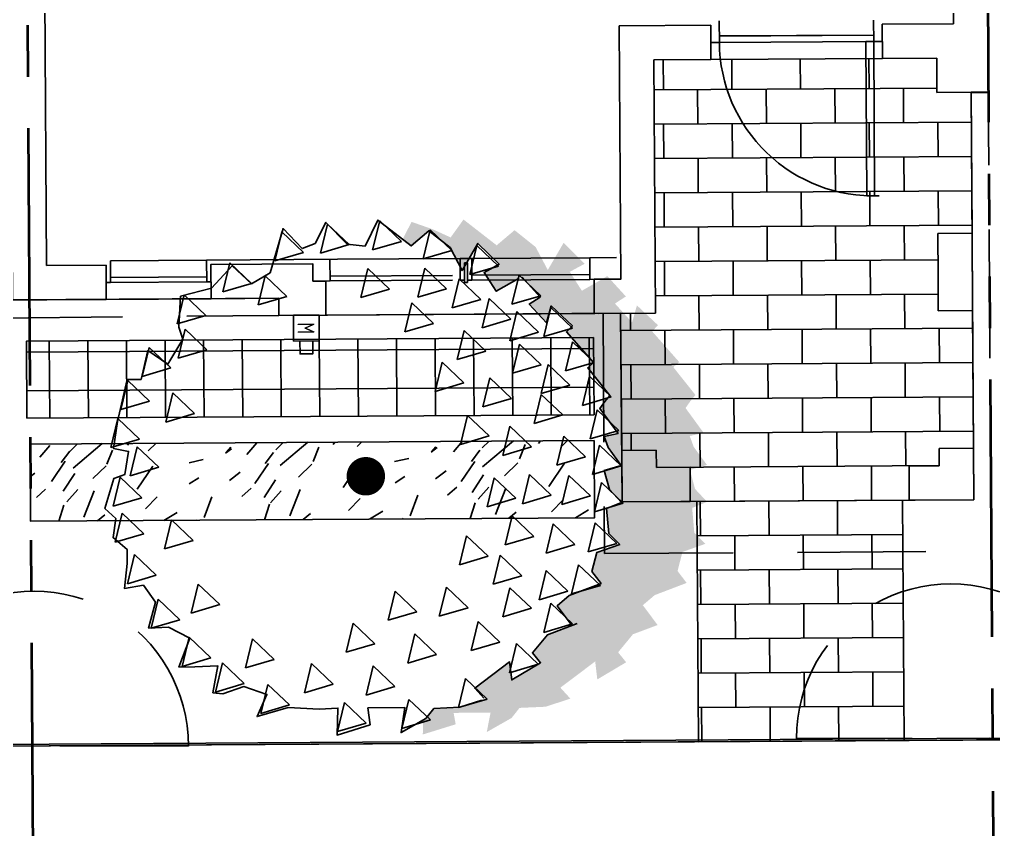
# Model space of a CAD drawing. Header units: feet. Extents: x 919634 to 928945, y 707022 to 708026.
# Drawn here: x 920705.39 to 920724.33, y 707106.62 to 707122.36 of the extents above; entities that cross this region are included whole.
import ezdxf
from ezdxf.enums import TextEntityAlignment as Align

# ---------------------------------------------------------------- set-up
doc = ezdxf.new("R2010")
doc.units = ezdxf.units.FT
doc.header["$LTSCALE"] = 20
doc.header["$MEASUREMENT"] = 0
for name, pattern in [('HIDDEN2', [0.1875, 0.125, -0.0625]), ('Site Plan$0$HIDDEN2', [0.1875, 0.125, -0.0625]), ('Site Plan$0$PHANTOM2', [1.25, 0.625, -0.125, 0.125, -0.125, 0.125, -0.125])]:
    doc.linetypes.add(name, pattern=pattern)
for name, color, linetype in [('-u-site-utility clear zone', 252, 'HIDDEN2'), ('-u-site-xref', 7, 'Continuous'), ('LP-ANNO-LABL-SHRB', 2, 'Continuous'), ('Site Plan$0$-u-site-bldg_interior', 252, 'Continuous'), ('Site Plan$0$A-SILL', 4, 'Continuous'), ('Site Plan$0$E-PLAN', 252, 'Continuous'), ('Site Plan$0$SP-BLDG-ROOF ABOVE', 4, 'Site Plan$0$HIDDEN2'), ('Site Plan$0$SP-LOT PAVERS', 254, 'Continuous'), ('x-Villa5-LP Block$0$L-002', 253, 'Continuous'), ('x-Villa5-LP Block$0$LK-TREE-013M', 253, 'Continuous'), ('x-Villa5-LP Block$0$LK-TREE-050M', 253, 'Continuous'), ('x-Villa5-LP Block$0$LK-TREE-TRNK', 253, 'Continuous'), ('x-Villa5-LP Block$0$LP-PATT-SHAR', 253, 'Continuous'), ('x-Villa5-LP Block$0$LP-SHAR-BRDR-CONT', 253, 'Continuous'), ('x-Villa5-LP Block$0$LP-TREE', 253, 'Continuous')]:
    doc.layers.add(name, color=color, linetype=linetype)
for name, color, linetype, lineweight in [('Site Plan$0$SP-LOT LINES', 252, 'Site Plan$0$PHANTOM2', 40), ('Site Plan$0$SP-SIDEWALK', 2, 'Continuous', 25), ('SP-BUILDING-FOOTPRINT', 1, 'Continuous', 25)]:
    doc.layers.add(name, color=color, linetype=linetype, lineweight=lineweight)
doc.layers.add('x-Villa5-LP Block$0$-u-site-no_plot', color=253, linetype='Continuous', plot=False)
doc.layers.add('x-Villa5-LP Block$0$LK-TREE-SHAD', color=253, linetype='Continuous', plot=False)
doc.layers.get('-u-site-xref').off()
doc.styles.add('Site Plan$0$ARCHSTYL', font='archstyl.shx', dxfattribs={"width": 0.8})

# ---------------------------------------------------------------- blocks, each defined once
blk = doc.blocks.new('Site Plan$0$DR1H902')
for p, q in [((-0.5, 0), (-0.5, 1)), ((-0.5, 1.000000000000057), (-0.4500000000000455, 1.000000000000057)), ((-0.4500000000000455, 0), (-0.4500000000000455, 1)), ((-0.5, -5.684341886080801e-14), (-0.4500000000000455, -5.684341886080801e-14))]:
    blk.add_line(p, q)
blk.add_arc((-0.5, 0), 1, 0, 91.70698490235472)
blk = doc.blocks.new('Site Plan$0$A$C4e4189c5')
at = {"layer": 'Site Plan$0$-u-site-bldg_interior'}
for p, q in [((-2.00000000005457, 5.5), (-38.00000000005457, 5.5)), ((-38.00000000004002, 4), (-40.00000000004002, 4)), ((-2.000000000040018, 4), (-38.00000000004002, 4)), ((-2.000000000040018, 4), (-4.001776687800884e-11, 4))]:
    blk.add_line(p, q, dxfattribs=at)
at = {"layer": 'Site Plan$0$-u-site-bldg_interior', "xscale": 35.99999999999999, "yscale": 35.99999999999999, "zscale": 95.99999999999997, "rotation": 179.9999999999935}
blk.add_blockref('Site Plan$0$DR1H902', (-20.00000000004002, 4), dxfattribs=at)
blk = doc.blocks.new('Site Plan')
at = {"layer": 'Site Plan$0$SP-LOT PAVERS'}
h = blk.add_hatch(dxfattribs=at)
h.set_pattern_fill('AR-B816', color=256, scale=0.08333333333333331, angle=0.3591501261498651)
h.set_pattern_definition([(0.3591501261498002, (920630.6589814249, 707107.7757704484), (-0.004178874107166311, 0.6666535692964085), []), (90.35915012614986, (920630.6589814249, 707107.7757704484), (-0.6708324434035743, 0.6624746951892417), [0.6666666666666665, -0.6666666666666665])])
h.paths.add_polyline_path([(920722.5646239999, 707113.0186619668), (920722.694022994, 707113.0194730959), (920722.6898441205, 707113.6861266652), (920723.2758825633, 707113.6898002089), (920723.2737931259, 707114.0231269933), (920723.9399745195, 707114.0273029077), (920723.9231896297, 707116.7049874789), (920723.2570082363, 707116.7008115647), (920723.2476058286, 707118.2007820959), (920723.9142610006, 707118.2049609801), (920723.8960443778, 707120.9437970294), (920723.2304376493, 707120.9396245461), (920723.2262587589, 707121.6062781854), (920717.7263694663, 707121.5718025148), (920717.7571887636, 707116.6552163527), (920717.0790128468, 707116.6509652515), (920717.1072503827, 707113.9844724253), (920717.7739039517, 707113.9886512993), (920717.7759933887, 707113.6553245148), (920718.4311246106, 707113.6594311619), (920718.4353034848, 707112.9927775925), (920718.5647024795, 707112.9935887215), (920718.5928881676, 707108.3269783664), (920722.5928096878, 707108.3520516116)])
at = {"layer": 'Site Plan$0$-u-site-bldg_interior'}
for p, q in [((920723.9770751824, 707161.3617656252, -0.001252165303352329), (920724.2304194247, 707120.9458930378, -0.001252165303352329)), ((920723.3146016935, 707160.690933306, -0.001252165303352329), (920723.5554093145, 707122.2750212543, -0.001252165303352329)), ((920705.6482820023, 707160.5801930288, -0.001252165303352329), (920705.9178193761, 707117.5810388317, -0.001252165303352329)), ((920721.998386415, 707122.3485961088, -0.001252165303352329), (920722.0009982113, 707121.9319376281, -0.001252165303352329)), ((920717.0555370231, 707122.234277202, -0.001252165303352329), (920718.8323043202, 707122.2454147511, -0.001252165303352329)), ((920718.8323043203, 707122.2454147604, -0.001252165303352329), (920718.8364831944, 707121.5787611912, -0.001252165303352329)), ((920718.9984453532, 707122.3297911751, -0.001252165303352329), (920719.0010571495, 707121.9131326945, -0.001252165303352329)), ((920722.1655721666, 707122.2663091309, -0.001252165303352329), (920723.5554093146, 707122.2750212338, -0.001252165303352329)), ((920722.1655721666, 707122.2663091309, -0.001252165303352329), (920722.1697510408, 707121.5996555618, -0.001252165303352329)), ((920722.0002146724, 707122.0569351723, -0.001252165303352329), (920719.0002736107, 707122.0381302389, -0.001252165303352329)), ((920719.0010571495, 707121.9131326945, -0.001252165303352329), (920718.8343937575, 707121.9120879761, -0.001252165303352329)), ((920722.0009982113, 707121.9319376281, -0.001252165303352329), (920719.0010571495, 707121.9131326945, -0.001252165303352329)), ((920722.0009982113, 707121.9319376281, -0.001252165303352329), (920722.1676616038, 707121.9329823466, -0.001252165303352329)), ((920722.1697510408, 707121.5996555618, -0.001252165303352329), (920718.8364831944, 707121.5787611912, -0.001252165303352329)), ((920722.1697510409, 707121.5996555603, -0.001252165303352329), (920723.2262587587, 707121.6062781854, -0.001252165303352329)), ((920723.2304376492, 707120.9396245461, -0.001252165303352329), (920723.2262587588, 707121.6062781932, -0.001252165303352329)), ((920717.7263694658, 707121.5718025339, -0.001252165303352329), (920718.8364831944, 707121.5787611898, -0.001252165303352329)), ((920723.2304376492, 707120.9396245461, -0.001252165303352329), (920723.8970927456, 707120.9438036012, -0.001252165303352329)), ((920724.2304194247, 707120.9458930378, -0.001252165303352329), (920723.8970927456, 707120.9438036012, -0.001252165303352329)), ((920723.2476057692, 707118.2007820955, -0.001252165303352329), (920723.9142593386, 707118.2049609696, -0.001252165303352329)), ((920723.2476057695, 707118.2007820955, -0.001252165303352329), (920723.2528293616, 707117.3674651338, -0.001252165303352329)), ((920723.9142593386, 707118.2049609696, -0.001252165303352329), (920723.9236618057, 707116.7049904388, -0.001252165303352329)), ((920709.0297446185, 707117.6838807549, -0.001252165303352329), (920707.1590423716, 707117.6721543807, -0.001252165303352329)), ((920707.1616794734, 707117.2514589955, -0.001252165303352329), (920707.1590423721, 707117.6721543034, -0.001252165303352329)), ((920709.0297446185, 707117.6838807549, -0.001252165303352329), (920711.577700854, 707117.6998524512, -0.001252165303352329)), ((920709.0323817201, 707117.2631853694, -0.001252165303352329), (920709.0297446185, 707117.6838807581, -0.001252165303352329)), ((920711.4305472268, 707117.2782180905, -0.001252165303352329), (920711.4279101251, 707117.698913476, -0.001252165303352329)), ((920713.9603194632, 707117.7147877172, -0.001252165303352329), (920711.5777008542, 707117.6998524293, -0.001252165303352329)), ((920713.9603194632, 707117.7147877172, -0.001252165303352329), (920714.1870637125, 707117.716209049, -0.001252165303352329)), ((920713.9629565647, 707117.2940923322, -0.001252165303352329), (920713.9603194632, 707117.7147877172, -0.001252165303352329)), ((920714.0441735183, 707117.6319783808, -0.001252165303352329), (920714.1042543758, 707117.6323549937, -0.001252165303352329)), ((920714.0465908011, 707117.2463506161, -0.001252165303352329), (920714.0441735183, 707117.6319783808, -0.001252165303352329)), ((920714.106671658, 707117.2467272284, -0.001252165303352329), (920714.1042543758, 707117.6323549937, -0.001252165303352329)), ((920716.4790741726, 707117.730576366, -0.001252165303352329), (920714.1870637125, 707117.716209049, -0.001252165303352329)), ((920714.1897008138, 707117.2955136636, -0.001252165303352329), (920714.1870637125, 707117.716209049, -0.001252165303352329)), ((920717.0004127204, 707117.733844267, -0.001252165303352329), (920716.4790741726, 707117.730576366, -0.001252165303352329)), ((920716.4817112742, 707117.3098809806, -0.001252165303352329), (920716.4790741726, 707117.730576366, -0.001252165303352329)), ((920705.9178193761, 707117.5810388317, -0.001252165303352329), (920707.0762330353, 707117.5883002451, -0.001252165303352329)), ((920707.0804119087, 707116.9216467652, -0.001252165303352329), (920707.0762330353, 707117.5883002451, -0.001252165303352329)), ((920707.1616794734, 707117.2514589955, -0.001252165303352329), (920707.0783477768, 707117.2509366361, -0.001252165303352329)), ((920709.0318014083, 707117.3557622011, -0.001252165303352329), (920707.1610991614, 707117.3440358271, -0.001252165303352329)), ((920709.0323817201, 707117.2631853694, -0.001252165303352329), (920707.1616794734, 707117.2514589955, -0.001252165303352329)), ((920709.1157134162, 707117.2637077287, -0.001252165303352329), (920709.0323817201, 707117.2631853694, -0.001252165303352329)), ((920711.4305472268, 707117.2782180905, -0.001252165303352329), (920711.3472155301, 707117.277695731, -0.001252165303352329)), ((920711.351369207, 707116.6150618936, -0.001252165303352329), (920711.3472155301, 707117.277695731, -0.001252165303352329)), ((920713.8125855234, 707117.3857302106, -0.001252165303352329), (920711.4299669147, 707117.3707949223, -0.001252165303352329)), ((920713.8131658351, 707117.2931533789, -0.001252165303352329), (920711.4305472268, 707117.2782180905, -0.001252165303352329)), ((920714.0462882605, 707117.2946146914, -0.001252165303352329), (920713.9629565647, 707117.2940923322, -0.001252165303352329)), ((920714.0465908011, 707117.2463506161, -0.001252165303352329), (920714.106671658, 707117.2467272284, -0.001252165303352329)), ((920714.1897008138, 707117.2955136636, -0.001252165303352329), (920714.106369118, 707117.2949913043, -0.001252165303352329)), ((920716.4811309621, 707117.4024578123, -0.001252165303352329), (920714.1891205021, 707117.3880904954, -0.001252165303352329)), ((920716.4817112742, 707117.3098809806, -0.001252165303352329), (920714.1897008138, 707117.2955136636, -0.001252165303352329)), ((920716.4817112742, 707117.3098809806, -0.001252165303352329), (920716.5650429698, 707117.3104033399, -0.001252165303352329)), ((920723.2570082361, 707116.7008115647, -0.001252165303352329), (920723.2528293616, 707117.3674651338, -0.001252165303352329)), ((920705.9219982505, 707116.9143852514, -0.001252165303352329), (920705.2553446811, 707116.9102063772, -0.001252165303352329)), ((920705.9219982505, 707116.9143852514, -0.001252165303352329), (920707.0804119087, 707116.9216467652, -0.001252165303352329)), ((920709.117777548, 707116.9344178276, -0.001252165303352329), (920707.0804119089, 707116.921646756, -0.001252165303352329)), ((920723.2570082361, 707116.7008115647, -0.001252165303352329), (920723.9236618057, 707116.7049904388, -0.001252165303352329)), ((920716.580718994, 707116.6478417289, -0.001252165303352329), (920711.351369207, 707116.6150618936, -0.001252165303352329)), ((920723.2737931255, 707114.0231269933, -0.001252165303352329), (920723.9404466952, 707114.0273058674, -0.001252165303352329)), ((920723.2737931259, 707114.0231269933, -0.001252165303352329), (920723.2758825631, 707113.6898002089, -0.001252165303352329)), ((920723.9404466952, 707114.0273058674, -0.001252165303352329), (920723.9467150065, 707113.0273255135, -0.001252165303352329)), ((920717.1072503825, 707113.9844724255, -0.001252165303352329), (920717.7739039514, 707113.9886512993, -0.001252165303352329)), ((920717.1135186937, 707112.9844920713, -0.001252165303352329), (920717.1072503825, 707113.9844724255, -0.001252165303352329)), ((920717.7759933884, 707113.655324515, -0.001252165303352329), (920717.7739039514, 707113.9886512993, -0.001252165303352329)), ((920717.7759933884, 707113.655324515, -0.001252165303352329), (920718.4311246105, 707113.6594311619, -0.001252165303352329)), ((920718.4353034846, 707112.9927775925, -0.001252165303352329), (920718.4311246105, 707113.6594311619, -0.001252165303352329)), ((920722.6898441203, 707113.6861266654, -0.001252165303352329), (920723.2758825631, 707113.6898002089, -0.001252165303352329)), ((920722.6940229939, 707113.0194730959, -0.001252165303352329), (920722.68984412, 707113.6861266652, -0.001252165303352329)), ((920717.1135186937, 707112.9844920713, -0.001252165303352329), (920718.4353034846, 707112.9927775925, -0.001252165303352329)), ((920722.6940229939, 707113.0194730959, -0.001252165303352329), (920723.9467150065, 707113.0273255135, -0.001252165303352329))]:
    blk.add_line(p, q, dxfattribs=at)
at = {"layer": 'Site Plan$0$-u-site-bldg_interior', "elevation": -0.001252165303352329}
for points in [[(920717.0790128467, 707116.6509652515), (920716.5691966471, 707116.6477695021), (920716.5650429698, 707117.3104033399), (920717.0863815182, 707117.3136713164), (920717.0555370235, 707122.2342771881)], [(920716.6482824482, 707116.6482652463), (920717.7571887637, 707116.6552163528), (920717.726369466, 707121.5718025148)], [(920710.4334303921, 707116.9426649031), (920710.4355199094, 707116.6093209523), (920711.351369207, 707116.6150618936)]]:
    blk.add_lwpolyline(points, dxfattribs=at)
blk.add_lwpolyline([(920711.351369207, 707116.6150618936), (920710.4355212967, 707116.6093209612), (920710.4334317782, 707116.9426649114), (920709.117777548, 707116.9344178276), (920709.113598674, 707117.6010713968), (920711.0959051426, 707117.6134973408), (920711.098019857, 707117.2761336647), (920711.3472155301, 707117.277695731)], close=True, dxfattribs=at)
at = {"layer": 'Site Plan$0$A-SILL'}
for p, q in [((920723.8970927456, 707120.9438036012, -0.001252165303352329), (920723.9142610002, 707118.2049609801, -0.001252165303352329)), ((920723.9236618057, 707116.7049904388, -0.001252165303352329), (920723.9404466952, 707114.0273058674, -0.001252165303352329)), ((920717.0790128467, 707116.6509652515, -0.001252165303352329), (920717.1072503825, 707113.9844724255, -0.001252165303352329)), ((920718.4353034846, 707112.9927775925, -0.001252165303352329), (920722.6940229939, 707113.0194730959, -0.001252165303352329))]:
    blk.add_line(p, q, dxfattribs=at)
at = {"layer": 'Site Plan$0$E-PLAN'}
for p, q in [((920711.2183350113, 707116.6142279775, -0.001252165303352329), (920710.7183448343, 707116.6110938219, -0.001252165303352329)), ((920710.7183448343, 707116.6110938219, -0.001252165303352329), (920710.7214789898, 707116.1111036453, -0.001252165303352329)), ((920711.2214691666, 707116.1142378009, -0.001252165303352329), (920711.2183350113, 707116.6142279775, -0.001252165303352329)), ((920710.7214789898, 707116.1111036453, -0.001252165303352329), (920711.2214691666, 707116.1142378009, -0.001252165303352329))]:
    blk.add_line(p, q, dxfattribs=at)
at = {"layer": 'Site Plan$0$E-PLAN', "elevation": -0.001252165303352329}
blk.add_lwpolyline([(920711.0964716226, 707116.113454262), (920711.0980387004, 707115.8634591732), (920710.8480436119, 707115.8618920953), (920710.8464765341, 707116.1118871842)], dxfattribs=at)
at = {"layer": 'Site Plan$0$SP-BLDG-ROOF ABOVE'}
for p, q in [((920724.2863110581, 707112.0294346026, -0.001252165303352329), (920724.2304188239, 707120.9458930336, -0.001252165303352329)), ((920704.8952928195, 707116.5563616883, -0.001252165303352329), (920710.4355212967, 707116.6093209612, -0.001252165303352329)), ((920716.7390814073, 707116.648846059, -0.001252165303352329), (920716.7683332905, 707111.9823086528, -0.001252165303352329)), ((920716.7683332905, 707111.9823086528, -0.001252165303352329), (920724.2863110581, 707112.0294346026, -0.001252165303352329))]:
    blk.add_line(p, q, dxfattribs=at)
at = {"layer": 'Site Plan$0$SP-LOT LINES', "ltscale": 0.4}
for p, q in [((920705.7871599034, 707085.2462546318, -0.001251529793247305), (920705.2230118988, 707175.2444864869, -0.001251529793247306)), ((920723.8893157017, 707175.361494986, -0.001252165303355029), (920724.453463706, 707085.3632631309, -0.001252165303355029))]:
    blk.add_line(p, q, dxfattribs=at)
at = {"layer": 'Site Plan$0$SP-SIDEWALK'}
for p, q in [((920718.5646997184, 707112.994045838, -0.001252165303352329), (920718.5928572705, 707108.3320938599, -0.001252165303352329)), ((920722.5646267605, 707113.0182048503, -0.001252165303352329), (920722.5927843123, 707108.3562528727, -0.001252165303352329)), ((920958.6307453202, 707109.829742878), (920601.175494837, 707107.5890581203)), ((920724.3092956464, 707108.3628112912, -0.001252165303352329), (920628.9778312492, 707107.7652322687, -0.001252165303352329))]:
    blk.add_line(p, q, dxfattribs=at)
at = {"layer": 'Site Plan$0$-u-site-bldg_interior', "xscale": 0.08333333333333334, "yscale": 0.08333333333333334, "zscale": 0.08333333333333334, "rotation": 0.3591501261498651}
blk.add_blockref('Site Plan$0$A$C4e4189c5', (920722.1697403995, 707121.5988515795, -0.4959899593085816), dxfattribs=at)
at = {"layer": 'Site Plan$0$E-PLAN', "style": 'Site Plan$0$ARCHSTYL', "width": 0.8}
blk.add_text('M', height=0.3333333333333331, rotation=270.3591500469424, dxfattribs=at).set_placement((920710.9632200828, 707116.3616291127, -0.001252165303352329), align=Align.MIDDLE)
blk = doc.blocks.new('x-Villa5-LP Block$0$TREE-EVGR-001')
at = {"layer": 'x-Villa5-LP Block$0$LK-TREE-SHAD'}
blk.add_hatch(color=256, dxfattribs=at).paths.add_polyline_path([(0.1089706438699523, -0.4757895270687129), (0.1079324849648344, -0.5039278319806328), (0.1722425849569049, -0.4844509835266706), (0.1683450062939187, -0.4621619195394686), (0.2404502679496829, -0.4621619195394686), (0.2326551019482395, -0.5000324628521611), (0.2813748786129224, -0.4727648733296661), (0.29696520194031, -0.4532880220641289), (0.3476337679364576, -0.4513403360940913), (0.396264019304823, -0.4358758569983934), (0.3768656295975177, -0.4143343223446152), (0.4450733125903241, -0.3636945124281112), (0.4489708955910316, -0.3987528430191389), (0.5054858295816587, -0.3656421955865525), (0.4898955019165214, -0.3461653471325974), (0.5191273679153312, -0.3111070165415697), (0.5672549638759108, -0.2934702439136743), (0.5386152742434547, -0.2546241515265422), (0.5620007679100354, -0.2351473002610049), (0.624362074232863, -0.2117750798669817), (0.6068229572362327, -0.1884028594729728), (0.6165669125691693, -0.1513968457234967), (0.6613891018953666, -0.1358153635864312), (0.6399524018980287, -0.1143908291624314), (0.6360548188972928, -0.06569870240437581), (0.6652866848961025, -0.0540125922073571), (0.6419011912295218, -0.02869268865489971), (0.6321572402343065, 0.008313327906165568), (0.6652866848961025, 0.01805175213314669), (0.6399524018980287, 0.05311008272417439), (0.6321572402343065, 0.07453461714816001), (0.6594403125638735, 0.08037767224666226), (0.624362074232863, 0.1290697990047249), (0.6341060295657996, 0.1427035923601849), (0.6438499848987362, 0.1543897025571965), (0.600976584904032, 0.2089248844137614), (0.6126693295684618, 0.2186633086407426), (0.5600519742407926, 0.2790415455958168), (0.5717447189052223, 0.2907276557928284), (0.5308201125797325, 0.329681355512335), (0.5210761572468243, 0.2965707108913307), (0.4879467125850283, 0.3335767246408068), (0.5093834125823946, 0.3472105208078489), (0.4734964548200651, 0.3870622876876126), (0.4236366125929578, 0.3588966310048534), (0.4002511232641268, 0.3959026447543295), (0.4294829849251585, 0.4114841268913949), (0.3885583742619474, 0.4523855097693499), (0.3573777232693942, 0.3997980166943904), (0.3339922296028135, 0.4445947715123992), (0.2930676232773237, 0.4777054161333965), (0.2579893849463133, 0.448490140640871), (0.1936792849542428, 0.4991299505573892), (0.1683450062939187, 0.4644221308886216), (0.1332667679629083, 0.4805573219530999), (0.09234215729966877, 0.4952345814289103), (0.07460491585158024, 0.4613917906249796), (0.0909893849463117, 0.448490140640871), (0.1260676232773221, 0.4777054161333965), (0.1669922296028119, 0.4445947715123992), (0.1903777232693926, 0.3997980166943904), (0.2215583742619458, 0.4523855097693499), (0.2624829849251853, 0.4114841268913949), (0.2332511232641252, 0.3959026447543295), (0.2566366125929562, 0.3588966310048534), (0.3064964548200635, 0.3870622876876126), (0.342383412582393, 0.3472105208078489), (0.3209467125850267, 0.3335767246408068), (0.3540761572468227, 0.2965707108913307), (0.3638201125797593, 0.329681355512335), (0.4047447189052207, 0.2907276557928284), (0.3930519742408194, 0.2790415455958168), (0.4456693295684602, 0.2186633086407426), (0.4339765849040305, 0.2089248844137614), (0.4768499848987346, 0.1543897025571965), (0.4671060295657981, 0.1427035923601849), (0.4573620742328615, 0.1290697990047249), (0.4924403125638719, 0.08037767224666226), (0.4651572402343049, 0.07453461714816001), (0.4729524018980271, 0.05311008272417439), (0.498286684896101, 0.01805175213314669), (0.4651572402343049, 0.008313327906165568), (0.4749011912295202, -0.02869268865489971), (0.498286684896101, -0.0540125922073571), (0.4690548188972912, -0.06569870240437581), (0.4729524018980271, -0.1143908291624314), (0.494389101895365, -0.1358153635864312), (0.4495669125691677, -0.1513968457234967), (0.4398229572362311, -0.1884028594729728), (0.4573620742328615, -0.2117750798669817), (0.3950007679100338, -0.2351473002610049), (0.3716152742434531, -0.2546241515265422), (0.4002549638759092, -0.2934702439136743), (0.3521273679153296, -0.3111070165415697), (0.3228955019165198, -0.3461653471325974), (0.3384858295816571, -0.3656421955865525), (0.2819708955910301, -0.3987528430191389), (0.2780733125903225, -0.3636945124281112), (0.2098656295975161, -0.4143343223446152), (0.2292640193048214, -0.4358758569983934), (0.1806337679364844, -0.4513403360940913), (0.1299652019403084, -0.4532880220641289), (0.1143748786128924, -0.4727648733296661)])
at = {"layer": 'x-Villa5-LP Block$0$LK-TREE-013M'}
for p, q in [((0.01608767338453276, 0.4409001615718182), (0.03011885881846865, 0.4975208610826485)), ((0.07213823025793431, 0.4570591482962385), (0.03011885881846865, 0.4975208610826485)), ((-0.1749471218505789, 0.4208986820327283), (-0.160915936416643, 0.4775193815435586)), ((-0.1188965649771774, 0.4370576687571415), (-0.160915936416643, 0.4775193815435586)), ((-0.08579755074086393, 0.4354452148689205), (-0.07176636530692804, 0.4920659143797508)), ((-0.02974699386746238, 0.4516042015933337), (-0.07176636530692804, 0.4920659143797508)), ((0.1143341395054449, 0.4227169976003609), (0.1283653249393808, 0.4793376971111911)), ((0.1703846963788465, 0.4388759843247811), (0.1283653249393808, 0.4793376971111911)), ((0.01608767338453276, 0.4409001615718182), (0.07213823025793431, 0.4570591482962385)), ((-0.1749471218505789, 0.4208986820327283), (-0.1188965649771774, 0.4370576687571415)), ((-0.08579755074086393, 0.4354452148689205), (-0.02974699386746238, 0.4516042015933337)), ((0.1143341395054449, 0.4227169976003609), (0.1703846963788465, 0.4388759843247811)), ((0.205303089617388, 0.3918056246554613), (0.2193342750513523, 0.4484263241662916)), ((0.2613536464907895, 0.4079646113798816), (0.2193342750513523, 0.4484263241662916)), ((-0.2768323459759756, 0.3608942434154443), (-0.2628011605420113, 0.4175149429262746)), ((-0.2207817891025741, 0.3770532301398575), (-0.2628011605420113, 0.4175149429262746)), ((-0.007564253644574137, 0.3481660261468846), (0.006466931789361752, 0.4047867256577149)), ((0.04848630322882741, 0.3643250128713049), (0.006466931789361752, 0.4047867256577149)), ((0.1034178654920197, 0.3481660261468846), (0.1174490509259556, 0.4047867256577149)), ((0.1594684223653928, 0.3643250128713049), (0.1174490509259556, 0.4047867256577149)), ((0.205303089617388, 0.3918056246554613), (0.2613536464907895, 0.4079646113798816)), ((-0.207695943890883, 0.3354378171734425), (-0.1936647584569471, 0.3920585166842798)), ((-0.1516453870174814, 0.3515968038978627), (-0.1936647584569471, 0.3920585166842798)), ((0.1701956033239185, 0.3271660389251565), (0.1842267887578544, 0.3837867384359868)), ((0.22624616019732, 0.3433250256495768), (0.1842267887578544, 0.3837867384359868)), ((0.2871751447181623, 0.3336195016058099), (0.3012063301520982, 0.3902402011166473)), ((0.3432257015915638, 0.3497784883302302), (0.3012063301520982, 0.3902402011166473)), ((-0.2768323459759756, 0.3608942434154443), (-0.2207817891025741, 0.3770532301398575)), ((-0.007564253644574137, 0.3481660261468846), (0.04848630322882741, 0.3643250128713049)), ((0.1034178654920197, 0.3481660261468846), (0.1594684223653928, 0.3643250128713049)), ((-0.3659819170856906, 0.2990714892305277), (-0.3519507316517547, 0.355692188741358)), ((-0.3099313602122891, 0.3152304759549409), (-0.3519507316517547, 0.355692188741358)), ((-0.207695943890883, 0.3354378171734425), (-0.1516453870174814, 0.3515968038978627)), ((0.1701956033239185, 0.3271660389251565), (0.22624616019732, 0.3433250256495768)), ((0.2289550166464949, 0.2881615875296006), (0.2429862020804592, 0.3447822870404309)), ((0.2850055735198964, 0.3043205742540209), (0.2429862020804592, 0.3447822870404309)), ((0.2871751447181623, 0.3336195016058099), (0.3432257015915638, 0.3497784883302302)), ((0.07794655946065632, 0.2808883252590633), (0.0919777448945922, 0.3375090247699006)), ((0.1339971163340579, 0.2970473119834764), (0.0919777448945922, 0.3375090247699006)), ((0.3490340307942859, 0.2699784235581433), (0.3630652162282217, 0.3265991230689735)), ((0.4050845876676874, 0.2861374102825565), (0.3630652162282217, 0.3265991230689735)), ((-0.3659819170856906, 0.2990714892305277), (-0.3099313602122891, 0.3152304759549409)), ((0.2289550166464949, 0.2881615875296006), (0.2850055735198964, 0.3043205742540209)), ((0.2823669751465161, 0.262489606945266), (0.2963981605804804, 0.3191103064560963)), ((0.3384175320199176, 0.2786485936696792), (0.2963981605804804, 0.3191103064560963)), ((-0.3647756345556559, 0.2323072228889984), (-0.35074444912172, 0.2889279223998358)), ((-0.3087250776822543, 0.2484662096134116), (-0.35074444912172, 0.2889279223998358)), ((0.07794655946065632, 0.2808883252590633), (0.1339971163340579, 0.2970473119834764)), ((0.3490340307942859, 0.2699784235581433), (0.4050845876676874, 0.2861374102825565)), ((0.179831783586053, 0.2263388333446841), (0.1938629690199889, 0.2829595328555143)), ((0.2358823404594546, 0.2424978200691044), (0.1938629690199889, 0.2829595328555143)), ((0.2823669751465161, 0.262489606945266), (0.3384175320199176, 0.2786485936696792)), ((-0.4351183191707548, 0.1972457676722996), (-0.4210871337368189, 0.2538664671831299)), ((-0.3790677622973817, 0.2134047543967128), (-0.4210871337368189, 0.2538664671831299)), ((-0.3647756345556559, 0.2323072228889984), (-0.3087250776822543, 0.2484662096134116)), ((0.2871751447181623, 0.1990640832399322), (0.3012063301520982, 0.2556847827507625)), ((0.3432257015915638, 0.2152230699643525), (0.3012063301520982, 0.2556847827507625)), ((0.3908797478457871, 0.2027007226703148), (0.4049109332797229, 0.2593214221811593)), ((0.4469303047191886, 0.2188597093947351), (0.4049109332797229, 0.2593214221811593)), ((0.179831783586053, 0.2263388333446841), (0.2358823404594546, 0.2424978200691044)), ((-0.4351183191707548, 0.1972457676722996), (-0.3790677622973817, 0.2134047543967128)), ((0.1361666875323237, 0.1645160791597675), (0.1501978729662596, 0.2211367786705978)), ((0.1922172444057253, 0.1806750658841807), (0.1501978729662596, 0.2211367786705978)), ((0.2871751447181623, 0.1990640832399322), (0.3432257015915638, 0.2152230699643525)), ((0.3427669659111814, 0.1590072464141628), (0.3567981513451173, 0.2156279459250001)), ((0.3988175227845829, 0.175166233138583), (0.3567981513451173, 0.2156279459250001)), ((0.3908797478457871, 0.2027007226703148), (0.4469303047191886, 0.2188597093947351)), ((0.2289550166464949, 0.1336046979197505), (0.2429862020804592, 0.1902253974305808)), ((0.2850055735198964, 0.1497636846441637), (0.2429862020804592, 0.1902253974305808)), ((0.4236285698860911, 0.1354230134873831), (0.437659755320027, 0.1920437129982133)), ((0.4796791267594926, 0.1515820002117962), (0.437659755320027, 0.1920437129982133)), ((-0.4769470063782535, 0.133136656281394), (-0.4629158209443176, 0.1897573557922243)), ((-0.4208964495048519, 0.1492956430058143), (-0.4629158209443176, 0.1897573557922243)), ((0.1361666875323237, 0.1645160791597675), (0.1922172444057253, 0.1806750658841807)), ((0.3427669659111814, 0.1590072464141628), (0.3988175227845829, 0.175166233138583)), ((-0.3896338441147975, 0.1081482716777487), (-0.3756026586808616, 0.1647689711885789)), ((-0.333583287241396, 0.1243072584021689), (-0.3756026586808616, 0.1647689711885789)), ((0.3290208617696635, 0.1008750011120867), (0.3430520472035994, 0.1574957006229312)), ((0.385071418643065, 0.117033987836507), (0.3430520472035994, 0.1574957006229312)), ((-0.4769470063782535, 0.133136656281394), (-0.4208964495048519, 0.1492956430058143)), ((0.2289550166464949, 0.1336046979197505), (0.2850055735198964, 0.1497636846441637)), ((0.4236285698860911, 0.1354230134873831), (0.4796791267594926, 0.1515820002117962)), ((-0.4969772052469068, 0.05905372646627427), (-0.4829460198129709, 0.1156744259771045)), ((-0.4409266483735053, 0.07521271319068745), (-0.4829460198129709, 0.1156744259771045)), ((-0.3896338441147975, 0.1081482716777487), (-0.333583287241396, 0.1243072584021689)), ((0.1852899205927656, 0.06087204203390684), (0.1993211060267015, 0.1174927415447371)), ((0.2413404774661672, 0.07703102875832002), (0.1993211060267015, 0.1174927415447371)), ((0.3290208617696635, 0.1008750011120867), (0.385071418643065, 0.117033987836507)), ((0.4381836019040009, 0.06996362816719426), (0.4522147873379367, 0.1265843276780316)), ((0.4942341587774024, 0.08612261489160744), (0.4522147873379367, 0.1265843276780316)), ((0.2671619756935399, 0.03905224692717013), (0.2811931611274758, 0.0956729464380146)), ((0.3232125325669415, 0.05521123365159042), (0.2811931611274758, 0.0956729464380146)), ((0.1852899205927656, 0.06087204203390684), (0.2413404774661672, 0.07703102875832002)), ((0.4381836019040009, 0.06996362816719426), (0.4942341587774024, 0.08612261489160744)), ((-0.4969772052469068, 0.05905372646627427), (-0.4409266483735053, 0.07521271319068745)), ((-0.4596898562604395, 0.003783748969567569), (-0.4456586708265036, 0.06040444848039783)), ((-0.4036392993870379, 0.01994273569398075), (-0.4456586708265036, 0.06040444848039783)), ((0.3726859578233928, 0.0190507673880802), (0.3867171432573286, 0.07567146689891047)), ((0.4287365146967943, 0.03520975411250049), (0.3867171432573286, 0.07567146689891047)), ((0.4418223599084854, 0.0008676034166228419), (0.4558535453424213, 0.05748830292745311)), ((0.4978729167818869, 0.01702659014103602), (0.4558535453424213, 0.05748830292745311)), ((0.2671619756935399, 0.03905224692717013), (0.3232125325669415, 0.05521123365159042)), ((-0.4596898562604395, 0.003783748969567569), (-0.4036392993870379, 0.01994273569398075)), ((0.3726859578233928, 0.0190507673880802), (0.4287365146967943, 0.03520975411250049)), ((-0.4933384472424223, -0.05550020406539602), (-0.4793072618084864, 0.001120495445434244)), ((-0.4372878903690207, -0.03934121734097573), (-0.4793072618084864, 0.001120495445434244)), ((0.3053689347405566, -0.05550020406539602), (0.3194001201744925, 0.001120495445434244)), ((0.3614194916139581, -0.03934121734097573), (0.3194001201744925, 0.001120495445434244)), ((0.4418223599084854, 0.0008676034166228419), (0.4978729167818869, 0.01702659014103602)), ((0.236232532655464, -0.06095515076829372), (0.2502637180893998, -0.004334451257463456)), ((0.2922830895288655, -0.04479616404388054), (0.2502637180893998, -0.004334451257463456)), ((0.3817828528345899, -0.05731851963302859), (0.3958140382685258, -0.0006978201221983227)), ((0.4378334097079914, -0.0411595329086083), (0.3958140382685258, -0.0006978201221983227)), ((0.4454611179129699, -0.07186505246922081), (0.4594923033469058, -0.01524435295839055)), ((0.5015116747863715, -0.05570606574480053), (0.4594923033469058, -0.01524435295839055)), ((-0.4933384472424223, -0.05550020406539602), (-0.4372878903690207, -0.03934121734097573)), ((0.236232532655464, -0.06095515076829372), (0.2922830895288655, -0.04479616404388054)), ((0.3053689347405566, -0.05550020406539602), (0.3614194916139581, -0.03934121734097573)), ((0.3817828528345899, -0.05731851963302859), (0.4378334097079914, -0.0411595329086083)), ((0.4454611179129699, -0.07186505246922081), (0.5015116747863715, -0.05570606574480053)), ((-0.4898898862905128, -0.1255692016943044), (-0.4758587008565769, -0.06894850218347415)), ((-0.4338393294171112, -0.1094102149698841), (-0.4758587008565769, -0.06894850218347415)), ((-0.3932726021192536, -0.1391427616521668), (-0.3792414166853462, -0.0825220621413294)), ((-0.3372220452458805, -0.1229837749277465), (-0.3792414166853462, -0.0825220621413294)), ((0.2708007336979961, -0.1355061222217699), (0.2848319191319604, -0.07888542271093968)), ((0.3268512905713976, -0.1193471354973568), (0.2848319191319604, -0.07888542271093968)), ((0.4327254648972882, -0.1500526550579622), (0.4467566503312241, -0.0934319555471319)), ((0.4887760217706898, -0.133893668333549), (0.4467566503312241, -0.0934319555471319)), ((-0.4898898862905128, -0.1255692016943044), (-0.4338393294171112, -0.1094102149698841)), ((0.3508534097965423, -0.1518709706255947), (0.3648845952304782, -0.09525027111476447)), ((0.4069039666699155, -0.1357119839011816), (0.3648845952304782, -0.09525027111476447)), ((-0.3932726021192536, -0.1391427616521668), (-0.3372220452458805, -0.1229837749277465)), ((0.1816511625882811, -0.1736907657323314), (0.1956823480222454, -0.1170700662214941)), ((0.2377017194616826, -0.1575317790079112), (0.1956823480222454, -0.1170700662214941)), ((0.2708007336979961, -0.1355061222217699), (0.3268512905713976, -0.1193471354973568)), ((-0.4660477622088308, -0.206420462539981), (-0.4520165767748949, -0.1497997630291508)), ((-0.4099972053354293, -0.1902614758155607), (-0.4520165767748949, -0.1497997630291508)), ((0.3508534097965423, -0.1518709706255947), (0.4069039666699155, -0.1357119839011816)), ((0.4327254648972882, -0.1500526550579622), (0.4887760217706898, -0.133893668333549)), ((0.1816511625882811, -0.1736907657323314), (0.2377017194616826, -0.1575317790079112)), ((0.2471488066688892, -0.2118754092428787), (0.2611799921028251, -0.1552547097320485)), ((0.3031993635422907, -0.1957164225184655), (0.2611799921028251, -0.1552547097320485)), ((0.3362983777786042, -0.2427867904829029), (0.3503295632125685, -0.1861660909720655)), ((0.3923489346520057, -0.2266278037584897), (0.3503295632125685, -0.1861660909720655)), ((0.3999766428569842, -0.2318768970771004), (0.4140078282909201, -0.1752561975662701)), ((0.4560271997303857, -0.2157179103526801), (0.4140078282909201, -0.1752561975662701)), ((-0.4660477622088308, -0.206420462539981), (-0.4099972053354293, -0.1902614758155607)), ((-0.3423299900565837, -0.2646065855896325), (-0.3282988046226194, -0.2079858860788022)), ((-0.2862794331831822, -0.2484475988652122), (-0.3282988046226194, -0.2079858860788022)), ((0.2471488066688892, -0.2118754092428787), (0.3031993635422907, -0.1957164225184655)), ((0.04155897941589615, -0.2809714339934573), (0.05559016484980361, -0.224350734482627)), ((0.09760953628926927, -0.264812447269037), (0.05559016484980361, -0.224350734482627)), ((0.1416248245390364, -0.273698171722927), (0.1556560099729722, -0.2170774722120825)), ((0.1976753814124379, -0.2575391849985067), (0.1556560099729722, -0.2170774722120825)), ((0.2653425966912835, -0.2755164872905596), (0.2793737821252193, -0.2188957877797222)), ((0.321393153564685, -0.2593575005661393), (0.2793737821252193, -0.2188957877797222)), ((0.3362983777786042, -0.2427867904829029), (0.3923489346520057, -0.2266278037584897)), ((0.3999766428569842, -0.2318768970771004), (0.4560271997303857, -0.2157179103526801)), ((-0.4205632871528451, -0.2936996512620169), (-0.4065321017189092, -0.2370789517511867)), ((-0.364512730279472, -0.2775406645375966), (-0.4065321017189092, -0.2370789517511867)), ((-0.3423299900565837, -0.2646065855896325), (-0.2862794331831822, -0.2484475988652122)), ((0.04155897941589615, -0.2809714339934573), (0.09760953628926927, -0.264812447269037)), ((0.1416248245390364, -0.273698171722927), (0.1976753814124379, -0.2575391849985067)), ((0.2653425966912835, -0.2755164872905596), (0.321393153564685, -0.2593575005661393)), ((0.3453952727898013, -0.3064278685305766), (0.3594264582237372, -0.2498071690197463)), ((0.4014458296632029, -0.2902688818061563), (0.3594264582237372, -0.2498071690197463)), ((-0.4205632871528451, -0.2936996512620169), (-0.364512730279472, -0.2775406645375966)), ((0.2034837106151599, -0.3409758726107412), (0.2175148960490958, -0.284355173099911)), ((0.2595342674885615, -0.324816885886321), (0.2175148960490958, -0.284355173099911)), ((-0.04031307568487819, -0.3427941881783738), (-0.0262818902509423, -0.2861734886675436)), ((0.01573748118852336, -0.3266352014539535), (-0.0262818902509423, -0.2861734886675436)), ((0.3453952727898013, -0.3064278685305766), (0.4014458296632029, -0.2902688818061563)), ((-0.360523780078978, -0.3682506227154931), (-0.3464925946450137, -0.3116299232046629)), ((-0.3044732232055765, -0.3520916359910728), (-0.3464925946450137, -0.3116299232046629)), ((-0.2368060079267025, -0.3718872538507583), (-0.2227748224927666, -0.315266554339928)), ((-0.1807554510533009, -0.3557282671263451), (-0.2227748224927666, -0.315266554339928)), ((0.0797659384629128, -0.364613991580228), (0.09379712389684869, -0.3079932920693906)), ((0.1358164953362859, -0.3484550048558077), (0.09379712389684869, -0.3079932920693906)), ((-0.04031307568487819, -0.3427941881783738), (0.01573748118852336, -0.3266352014539535)), ((0.2034837106151599, -0.3409758726107412), (0.2595342674885615, -0.324816885886321)), ((0.2780782497069652, -0.3846154711193179), (0.292109435140901, -0.3279947716084877)), ((0.3341288065803667, -0.3684564843948976), (0.292109435140901, -0.3279947716084877)), ((-0.360523780078978, -0.3682506227154931), (-0.3044732232055765, -0.3520916359910728)), ((-0.2368060079267025, -0.3718872538507583), (-0.1807554510533009, -0.3557282671263451)), ((0.0797659384629128, -0.364613991580228), (0.1358164953362859, -0.3484550048558077)), ((-0.2957471033798527, -0.4187691509456783), (-0.2817159179459168, -0.3621484514348481)), ((-0.2396965465064511, -0.4026101642212581), (-0.2817159179459168, -0.3621484514348481)), ((-0.1221851307856525, -0.4209817990622398), (-0.1081539453516882, -0.3643610995514024)), ((-0.06613457391225097, -0.4048228123378266), (-0.1081539453516882, -0.3643610995514024)), ((-0.002106116637861533, -0.4264367457651446), (0.01192506879607436, -0.3698160462543072)), ((0.05394444023554001, -0.4102777590407243), (0.01192506879607436, -0.3698160462543072)), ((0.2780782497069652, -0.3846154711193179), (0.3341288065803667, -0.3684564843948976)), ((0.1780124045838249, -0.4518931720071393), (0.1920435900177608, -0.3952724724963019)), ((0.2340629614571981, -0.4357341852827261), (0.1920435900177608, -0.3952724724963019)), ((-0.2957471033798527, -0.4187691509456783), (-0.2396965465064511, -0.4026101642212581)), ((-0.207695943890883, -0.4609847581404267), (-0.1936647584569471, -0.4043640586295965)), ((-0.1516453870174814, -0.4448257714160135), (-0.1936647584569471, -0.4043640586295965)), ((-0.1221851307856525, -0.4209817990622398), (-0.06613457391225097, -0.4048228123378266)), ((-0.002106116637861533, -0.4264367457651446), (0.05394444023554001, -0.4102777590407243)), ((0.06703028544723111, -0.4918961310853263), (0.081061470881167, -0.435275431574496)), ((0.1230808423206327, -0.475737144360906), (0.081061470881167, -0.435275431574496)), ((0.1780124045838249, -0.4518931720071393), (0.2340629614571981, -0.4357341852827261)), ((-0.207695943890883, -0.4609847581404267), (-0.1516453870174814, -0.4448257714160135)), ((-0.05850686570727248, -0.4973510860833557), (-0.04447568027333659, -0.4407303865725112)), ((-0.002456308833870935, -0.4811920993589354), (-0.04447568027333659, -0.4407303865725112)), ((-0.05850686570727248, -0.4973510860833557), (-0.002456308833870935, -0.4811920993589354)), ((0.06703028544723111, -0.4918961310853263), (0.1230808423206327, -0.475737144360906))]:
    blk.add_line(p, q, dxfattribs=at)
at = {"layer": 'x-Villa5-LP Block$0$LK-TREE-050M'}
for points in [[(0.3014588019191535, 0.384216534557325), (0.2566366125929562, 0.3588966310048534), (0.2332511232641252, 0.3959026447543295), (0.2624829849251853, 0.4114841268913949), (0.2215583742619458, 0.4523855097693499), (0.1903777232693926, 0.3997980166943904), (0.1669922296028119, 0.4445947715123992), (0.1260676232773221, 0.4777054161333965), (0.0909893849463117, 0.448490140640871), (0.02667928495424121, 0.4991299505573892), (0.001345006293917095, 0.448490140640871), (-0.03373323203709333, 0.4523855097693499), (-0.0746578427003044, 0.4952345814289103), (-0.0960945426976707, 0.4543331957393804), (-0.1214288213580232, 0.4445947715123992), (-0.1584558490205268, 0.4835484712318987), (-0.1837901320186006, 0.3978503307243599), (-0.2208171596811042, 0.3764257963003672), (-0.2578441873435793, 0.4114841268913949), (-0.2987687936690691, 0.3686350552318345), (-0.359181310660432, 0.3530535759063511), (-0.3630788936611395, 0.2926753389512768), (-0.3552837319974458, 0.2693031185572607), (-0.3845155936585058, 0.220610994610773), (-0.4234914106525025, 0.247878584133268), (-0.4371329489861466, 0.1913957191182476), (-0.4644160213157136, 0.1913957191182476), (-0.4839039319815868, 0.1095929477391877), (-0.4916990936452805, 0.05700545185264616), (-0.4624672319842205, 0.05116239675413681), (-0.4702623936479426, 0.006365641936127986), (-0.4916990936452805, -0.001425099132404739), (-0.5092382106419393, -0.05985564730586646), (-0.487801510644573, -0.07933249857140368), (-0.4936478829767736, -0.116338515132469), (-0.4663648106472067, -0.1397107355264779), (-0.4663648106472067, -0.1669783250489729), (-0.4722111829794073, -0.2156704489954677), (-0.4351841596546535, -0.2098273938969584), (-0.4117986659880728, -0.2429380413295377), (-0.4254402043217169, -0.2935778512460558), (-0.3864643873277203, -0.2916301652760183), (-0.3455397766645092, -0.313054699700011), (-0.3669764766618755, -0.3695375675266064), (-0.3357958213315726, -0.3695375675266064), (-0.2909736320053753, -0.367589881556583), (-0.3007175873383119, -0.4201773774431246), (-0.2812296766724387, -0.422125060601573), (-0.2403050660092276, -0.4084912672461201), (-0.1954828766830303, -0.4240727465715963), (-0.2149707873488751, -0.4669218182311567), (-0.1545582660197908, -0.4493926529356429), (-0.0941457490284563, -0.4532880220641289), (-0.05711872136595275, -0.4513403360940913), (-0.05906751503516716, -0.5039278319806328), (0.005242584956903329, -0.4844509835266706), (0.001345006293917095, -0.4513403360940913), (0.07345026794968135, -0.4513403360940913), (0.06565510194823787, -0.5000324628521611), (0.1143748786128924, -0.4727648733296661), (0.1299652019403084, -0.4532880220641289), (0.1806337679364844, -0.4513403360940913), (0.2235071679311886, -0.4377065427386384)], [(0.39889834657302, -0.2916301652760183), (0.3716152742434531, -0.2546241515265422), (0.3950007679100338, -0.2351473002610049), (0.4573620742328615, -0.2117750798669817), (0.4398229572362311, -0.1884028594729728), (0.4495669125691677, -0.1513968457234967), (0.494389101895365, -0.1358153635864312), (0.4729524018980271, -0.1143908291624314), (0.4690548188972912, -0.06569870240437581), (0.498286684896101, -0.0540125922073571), (0.4749011912295202, -0.02869268865489971), (0.4651572402343049, 0.008313327906165568), (0.498286684896101, 0.01805175213314669), (0.4729524018980271, 0.05311008272417439), (0.4651572402343049, 0.07453461714816001), (0.4924403125638719, 0.08037767224666226), (0.4573620742328615, 0.1290697990047249), (0.4671060295657981, 0.1427035923601849), (0.4768499848987346, 0.1543897025571965), (0.4339765849040305, 0.2089248844137614), (0.4456693295684602, 0.2186633086407426), (0.3930519742408194, 0.2790415455958168), (0.4047447189052207, 0.2907276557928284), (0.3638201125797593, 0.329681355512335), (0.3540761572468227, 0.2965707108913307), (0.3209467125850267, 0.3335767246408068), (0.342383412582393, 0.3472105208078489), (0.3073051742513826, 0.3861642205273483)], [(0.2274047465941749, -0.4338111707985775), (0.2098656295975161, -0.4143343223446152), (0.2780733125903225, -0.3636945124281112), (0.2819708955910301, -0.3987528430191389), (0.3384858295816571, -0.3656421955865525), (0.3228955019165198, -0.3461653471325974), (0.3521273679153296, -0.3111070165415697), (0.410591095575171, -0.2896824793059949)]]:
    blk.add_lwpolyline(points, dxfattribs=at)
at = {"layer": 'x-Villa5-LP Block$0$LK-TREE-TRNK', "const_width": 0.03749999999999999}
blk.add_lwpolyline([(-0.007023873626593513, -0.01738469727311553, 1), (0.007023873626508248, 0.01738469727314396, 1)], format="xyb", close=True, dxfattribs=at)
blk = doc.blocks.new('x-Villa5-LP Block', base_point=(60.56777102686465, 154.948772139498, 6.35512269888012e-07))
at = {"layer": 'x-Villa5-LP Block$0$LP-PATT-SHAR'}
h = blk.add_hatch(dxfattribs=at)
h.set_pattern_fill('ANSI37', color=256, scale=6, angle=45)
h.set_pattern_definition([(90, (136.564427736546, 160.7837142320308), (-0.7500000000000001, 0), []), (180, (136.564427736546, 160.7837142320308), (-5.551115123125783e-17, -0.75), [])])
h.paths.add_polyline_path([(137.2334943820929, 161.283713004013), (137.2345820524969, 162.7837142320317), (148.2587389110624, 162.7837142320308), (148.259847070434, 161.2837130040121)])
h = blk.add_hatch(dxfattribs=at)
h.set_pattern_fill('LAFX-C235-MULCH', color=256, scale=4, pattern_type=2)
h.set_pattern_definition([(4.236394799059999, (922357.2822584425, 708260.0403301877), (-55.99999999996307, -3.999999999998226), [0.196788, -108.099101158]), (11.8886580396, (922359.7099384426, 708262.0682501876), (-19.99999999998795, -3.999999999987124), [0.28226, -77.3836900904]), (18.7586503478, (922356.1192624426, 708261.5885301876), (-12.00135249324568, -3.995940231420409), [0.40684, -210.8370881116]), (26.5650511771, (922356.2937104425, 708260.4110101876), (3.999999999998839, 4.000000000001912), [0.195036, -8.74923497568]), (29.291362171, (922356.2137384425, 708261.0361701876), (-99.99999999996487, -56.0000000000163), [0.34172, -187.7008469828]), (30.5792268725, (922359.8625784426, 708262.8533701876), (-67.99999999995879, -39.99999999999294), [0.18574, -102.0297179592]), (30.96375653209999, (922358.9758184425, 708260.8035301876), (-7.999999999990193, -3.99999999999663), [0.59336, -22.7304477954]), (31.6075022462, (922359.7172184425, 708261.6539301876), (-20.00000000002493, -11.9999999999917), [0.2219, -60.8354494424]), (33.69006752600001, (922358.2852984426, 708259.0735901876), (-7.999999999996394, -3.999999999999507), [0.262072, -14.16013209604]), (34.6951535312, (922358.7068984426, 708262.6570101876), (-11.99999999999839, -7.999999999988333), [0.3447799999999999, -62.90077335639998]), (35.188743132, (922357.7183384425, 708258.6738141876), (-107.9704025626283, -76.04204212472915), [0.69372, -214.6014234584]), (35.7538872544, (922359.4410184425, 708260.4182901876), (-28.00000000002642, -19.99999999999163), [0.44784, -122.7755438572]), (36.41637851990001, (922356.9624184425, 708260.2002101876), (-76.01414970793455, -55.98079174272707), [0.55096, -208.255153236]), (36.8698976458, (922356.4318128425, 708262.2499701877), (-12.00000000000615, -7.99999999999078), [0.145372, -19.85462805224]), (37.18470645320001, (922356.5044984425, 708261.7193701876), (-15.99999999999958, -11.99999999998536), [0.26458, -145.3376168468]), (38.9909940425, (922357.9364184425, 708260.9561701876), (-20.0000000000038, -15.99999999999983), [0.196388, -107.877662002]), (39.61068824, (922357.5947784425, 708262.0900501877), (-91.99999999997935, -75.99999999991097), [0.82084, -149.7514050452]), (40.50284838530001, (922359.3610584425, 708261.7702501876), (-135.9659065597899, -116.0399597267622), [0.45884, -215.1704678476]), (41.34777721970001, (922356.5117784425, 708261.2033701877), (-31.99999999991816, -27.9999999999343), [0.24204, -132.9645501448]), (42.58049078329999, (922359.7971784425, 708259.1099301876), (-47.99999999992922, -43.99999999986755), [0.365244, -200.632269924]), (42.84703721090001, (922356.9333384426, 708261.4286101876), (-107.9619766122515, -100.0410496043131), [0.68404, -222.9227381596]), (43.36342295840001, (922357.8564584425, 708261.7847701876), (-68.00000000007914, -64.00000000011224), [0.359924, -98.67542319200001]), (43.95837332399999, (922358.1399384425, 708261.5449301876), (-107.9999999998423, -103.9999999998839), [0.5654399999999999, -155.023745074]), (44.0289780689, (922357.3912584425, 708262.2935701876), (-116.0000000001742, -112.0000000000871), [0.303284, -166.5978840112]), (44.1185960034, (922356.2355784426, 708258.9863701876), (-123.9413914751457, -120.0605325627017), [0.6684, -177.5451185268]), (45.9093804492, (922358.8377384426, 708261.1451301876), (120.0000000000683, 124.0000000000745), [0.32384, -177.8895149972]), (46.19348942400001, (922359.3755784425, 708261.2977701876), (88.04075343188468, 91.961001164119), [0.49352, -132.4726452916]), (46.49433359130001, (922360.1242584425, 708262.4171301876), (71.96612476155346, 76.03207801210893), [0.5912799999999998, -109.7536501416]), (47.29061004259999, (922359.8625784426, 708260.9488901877), (44.00000000004975, 47.99999999998922), [0.51436, -70.252845592]), (47.29061004259999, (922356.3445784425, 708262.1553701876), (44.00000000004975, 47.99999999998922), [0.1286, -70.6386294368]), (47.8155566842, (922357.2822584425, 708261.2614501877), (76.00000000003259, 84.00000000000307), [0.3139, -172.4286839816]), (48.6913859865, (922358.6269384426, 708259.0009021877), (27.99999999997342, 32.00000000002454), [0.63864, -175.0884164632]), (48.945186229, (922356.8970184425, 708262.2862901876), (80.00000000014165, 92.00000000004077), [0.298808, -164.139629128]), (49.2891533288, (922356.8242984426, 708259.1826101876), (23.98960873812287, 28.00890345213219), [0.41232, -189.6192475584]), (50.52754015170001, (922356.4318128425, 708260.7308101876), (35.99999999987128, 43.99999999991179), [0.6402800000000001, -87.4505651716]), (50.59933933650001, (922358.7868184425, 708260.3237701876), (35.999999999971, 43.99999999993225), [0.26338, -144.6779873448]), (51.6666598909, (922360.0951784425, 708259.8222501876), (59.99999999990578, 75.99999999987719), [0.398448, -218.8730720772]), (52.1250163489, (922358.1326584425, 708260.7017701876), (12.00000000000035, 15.99999999999941), [0.165748, -45.4412674816]), (52.5238204386, (922357.2240984425, 708262.0755301876), (52.00000000003287, 67.99999999994802), [0.274768, -150.9336970072]), (52.74471054640001, (922357.4930184425, 708259.6623301876), (12.00571148050183, 15.99571479635884), [0.64836, -124.9541741904]), (52.853313302, (922359.3465384425, 708259.6405301876), (11.99999999998811, 15.99999999999677), [0.300924, -165.3010089128]), (52.853313302, (922356.2355624426, 708259.5896501876), (11.99999999998811, 15.99999999999677), [0.6018399999999999, -165.0000854696]), (53.42696902149999, (922358.5396984426, 708262.4316901877), (80.00000000000671, 108.0000000000848), [0.280572, -154.1215008996]), (55.0079798014, (922359.8843784425, 708260.3819301876), (8.000000000000005, 11.99999999998184), [0.2661719999999998, -48.56004884799998]), (55.58163552090001, (922358.5687784426, 708260.7526501876), (51.97263882129674, 76.01871357711228), [0.4758, -169.2769596504]), (55.88552705470001, (922358.7141384425, 708261.5667301876), (7.999999999982264, 11.99999999999247), [0.54432, -149.2288414084]), (56.30993247399999, (922358.0381784425, 708259.4951701877), (3.999999999999508, 7.999999999996393), [0.7338, -13.68840068556]), (56.30993247399999, (922357.1223384425, 708259.8004501876), (3.999999999999508, 7.999999999996393), [0.28828, -14.13392479544]), (56.59217541029999, (922359.6372584426, 708262.5116501877), (108.0552685508548, 163.9635902827126), [0.40924, -210.3797519764]), (57.14427804959999, (922356.0683824426, 708260.0621301876), (36.02656141108064, 55.98291590184687), [0.41532, -147.1516050132]), (57.99461679189999, (922357.3912584425, 708259.0517821877), (11.99999999999397, 19.99999999998042), [0.4114399999999998, -37.32449366455998]), (60.708637829, (922358.4597384426, 708258.7028901876), (56.00000000001632, 99.99999999996487), [0.3417, -187.7008469828]), (62.81888891450001, (922357.7982984425, 708260.6872101877), (4.000000000003781, 7.99999999999943), [0.302324, -166.0707500204]), (65.1794586645, (922359.2229384425, 708262.3735301876), (23.98016984858512, 52.00914779172928), [0.64068, -237.3845405396]), (66.2505055071, (922357.6093384426, 708259.4006901876), (27.99999999999469, 63.99999999988719), [0.397056, -108.8549478608]), (68.1985905136, (922357.6674584425, 708261.0142901876), (4.000000000010463, 11.999999999997), [0.5479999999999999, -20.99266290064]), (68.4590240815, (922358.1181384425, 708262.0318901876), (51.99999999990812, 132.0000000000264), [0.296948, -163.116638836]), (69.1022345012, (922356.8097784425, 708259.8004501876), (31.96079913338266, 84.01492319077363), [0.42792, -145.1742755116]), (69.22774531800002, (922360.0152184425, 708259.6114501876), (11.99999999996873, 31.99999999999514), [0.225444, -123.83905563]), (70.3461759419, (922358.5687784426, 708259.7132101876), (4.000000000006307, 11.99999999998665), [0.64832, -58.8159421784]), (70.9743939624, (922359.2011384425, 708259.2189701876), (4.000000000009033, 12.00000000000449), [0.44592, -122.2569542368]), (71.5650511771, (922357.0859784426, 708260.6726901876), (-1.536326621476292e-12, 4.000000000002049), [0.6205999999999997, -12.02850691588]), (72.9794743885, (922359.1139384425, 708259.7931701876), (43.99999999994675, 144.0000000000047), [0.3724759999999999, -204.6055718795999]), (74.8459319497, (922357.0932584425, 708262.5116501877), (39.99999999994552, 147.9999999999274), [0.361464, -198.555606126]), (78.690067526, (922356.7080184425, 708258.6011301876), (-6.269429420058259e-13, 4.000000000000169), [0.593, -19.80307453568]), (79.91940201250002, (922359.7680984426, 708259.7277701877), (11.99999999994069, 67.99999999995808), [0.6644399999999999, -182.1578872004]), (93.06648550109996, (922358.1544584425, 708260.2947301876), (3.963425912546002, -76.00191612744558), [0.4076399999999998, -147.8084333903999])])
h.paths.add_polyline_path([(148.259847070434, 160.7837130040121), (148.2598470704347, 159.2837130040121), (137.292812527666, 159.283713004013), (137.296137013946, 160.783713004013)])
at = {"layer": 'x-Villa5-LP Block$0$-u-site-no_plot'}
blk.add_line((155.9011008797679, 154.9487705444917, 1.271022602284738e-06), (60.56777063921465, 154.9503595109563, 6.355122698880119e-07), dxfattribs=at)
at = {"layer": 'x-Villa5-LP Block$0$L-002'}
blk.add_lwpolyline([(148.259847070434, 160.7837130040121), (148.2598470704347, 159.2837130040121), (137.292812527666, 159.283713004013), (137.296137013946, 160.783713004013)], close=True, dxfattribs=at)
at = {"layer": 'x-Villa5-LP Block$0$LP-SHAR-BRDR-CONT'}
blk.add_lwpolyline([(137.2334943820929, 161.283713004013), (137.2345820524969, 162.7837142320317), (148.2587389110624, 162.7837142320308), (148.259847070434, 161.2837130040121)], close=True, dxfattribs=at)
at = {"layer": 'x-Villa5-LP Block$0$LP-TREE', "xscale": 9.969515389928135, "yscale": 9.969515389928135, "zscale": 9.553646090099173}
blk.add_blockref('x-Villa5-LP Block$0$TREE-EVGR-001', (143.8155393654595, 160.1161264081366, -2.338436390979669e-06), dxfattribs=at)
blk = doc.blocks.new('A$C2b7dc3a7')
at = {"layer": '-u-site-utility clear zone'}
blk.add_lwpolyline([(-3, 5.684341886080801e-14), (2.999990343749232, 0.007611662847921252)], dxfattribs=at)
blk.add_arc((0, 5.684341886080801e-14), 3, 179.8546277919402, 0.1453722080597722, dxfattribs=at)

msp = doc.modelspace()

# ---------------------------------------------------------------- block references
at = {"layer": '-u-site-xref'}
msp.add_blockref('Site Plan', (0, 0), dxfattribs=at)

# ---------------------------------------------------------------- next in the draw order: linework, layer by layer
at = {"layer": 'SP-BUILDING-FOOTPRINT', "elevation": -0.001252165303352329}
msp.add_lwpolyline([(920723.977072087, 707161.3617653835), (920724.230460369, 707120.9392653536), (920723.8966604528, 707120.9371729508), (920723.9467150065, 707113.0273255135), (920717.1135186937, 707112.9844920713), (920717.0790128467, 707116.6509652515), (920710.4355199094, 707116.6093209479), (920710.4334303624, 707116.9426649024), (920705.2553446811, 707116.9102063772), (920705.2015240784, 707125.4933884026), (920698.3683426148, 707125.4505550532), (920698.4143102305, 707118.1173656939), (920686.9145099991, 707118.0452799515), (920686.8936390011, 707121.378546096), (920666.2874602529, 707121.2493776159)], dxfattribs=at)

# ---------------------------------------------------------------- next in the draw order: block references
at = {"layer": '-u-site-xref', "extrusion": (9.720214955475707e-05, 3.025696142245676e-07, 0.9999999952758253), "rotation": 0.358558742924562}
msp.add_blockref('x-Villa5-LP Block', (920628.9084277906, 707107.7959540545, 89.7010585967017), dxfattribs=at)
at = {"layer": 'LP-ANNO-LABL-SHRB', "rotation": 180}
for p in [(920723.4991275176, 707108.3942583449, -185.9907340306059), (920705.6754387402, 707108.2485791694, -185.9919855603991)]:
    msp.add_blockref('A$C2b7dc3a7', p, dxfattribs=at)

doc.saveas('drawing.dxf')
